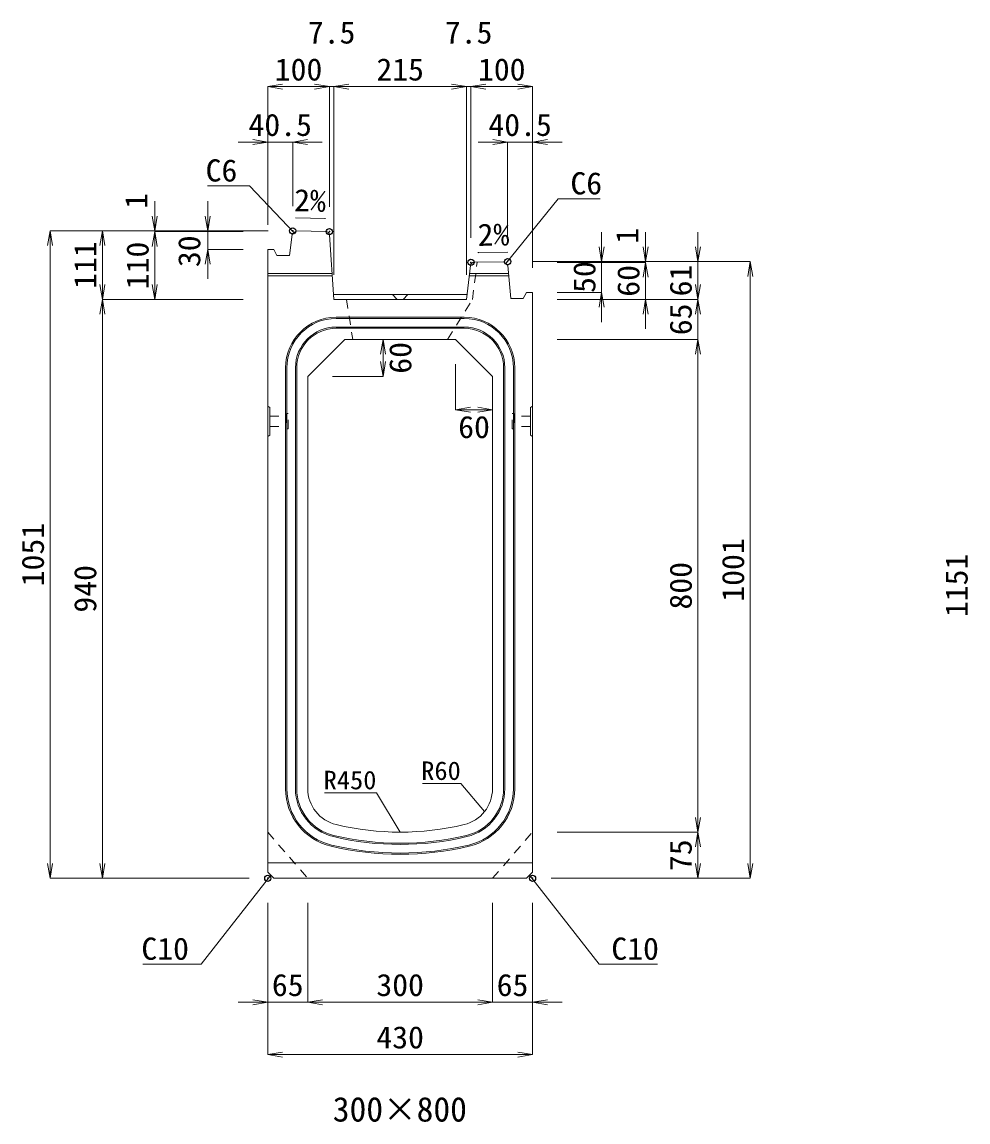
# Model space of a CAD drawing. Units: millimetres at full size, sheet at 1:20. Extents: x -1267 to 18002, y -8037 to 7143.
# Drawn here: x 686 to 2222, y -6305 to -4519 of the extents above; entities that cross this region are included whole.
import ezdxf
from ezdxf.enums import TextEntityAlignment as Align

# ---------------------------------------------------------------- set-up
doc = ezdxf.new("R2010")
doc.units = ezdxf.units.MM
doc.header["$LTSCALE"] = 20
doc.header["$PDMODE"] = 32
doc.header["$PDSIZE"] = 10
doc.linetypes.add('USER1', pattern=[1.35, 0.75, -0.6])
for name, color, linetype, lineweight in [('インサート', 3, 'USER1', 9), ('寸法線', 7, 'Continuous', 13), ('引出線', 4, 'Continuous', 13), ('排水孔', 30, 'USER1', 9), ('本体', 2, 'Continuous', 13), ('目地', 132, 'Continuous', 5)]:
    doc.layers.add(name, color=color, linetype=linetype, lineweight=lineweight)
doc.layers.add('作業エリア', color=11, linetype='Continuous')
doc.layers.add('文字', color=7, linetype='Continuous')
doc.styles.add('ＭＳ 明朝', font='')
doc.styles.get('ＭＳ 明朝').set_extended_font_data('MS Mincho')

# ---------------------------------------------------------------- blocks, each defined once
blk = doc.blocks.new('open_arrow')
at = {"color": 0, "linetype": 'Continuous', "lineweight": -2}
blk.add_lwpolyline([(7.5, 1.25), (0, 0), (7.5, -1.25)], dxfattribs=at)

msp = doc.modelspace()

# ---------------------------------------------------------------- linework, layer by layer
at = {"layer": 'インサート'}
for p, q in [((1088.18, -5158.81), (1115.18, -5158.81)), ((1088.18, -5158.81), (1088.18, -5175.81)), ((1118.18, -5154.81), (1115.18, -5154.81)), ((1115.18, -5154.81), (1115.18, -5179.81)), ((1118.18, -5179.81), (1118.18, -5154.81)), ((1481.78, -5154.81), (1484.78, -5154.81)), ((1481.78, -5179.81), (1481.78, -5154.81)), ((1484.78, -5154.81), (1484.78, -5179.81)), ((1511.78, -5158.81), (1484.78, -5158.81)), ((1511.78, -5158.81), (1511.78, -5175.81)), ((1088.18, -5175.81), (1115.18, -5175.81)), ((1511.78, -5175.81), (1484.78, -5175.81)), ((1115.18, -5179.81), (1118.18, -5179.81)), ((1484.78, -5179.81), (1481.78, -5179.81))]:
    msp.add_line(p, q, dxfattribs=at)
at = {"layer": '作業エリア'}
for p in [(1125.48, -4858.12), (1184.98, -4859.31), (1414.98, -4909.31), (1474.48, -4908.12), (1084.98, -5909.31), (1514.98, -5909.31)]:
    msp.add_point(p, dxfattribs=at)
at = {"layer": '寸法線'}
for p, q in [((1084.98, -4624), (1184.98, -4624)), ((1084.98, -4848.12), (1084.98, -4624)), ((1136.98, -4624), (1240.48, -4624)), ((1184.98, -4819.31), (1184.98, -4624)), ((1184.98, -4819.31), (1184.98, -4624)), ((1192.48, -4929.31), (1192.48, -4624)), ((1192.48, -4624), (1407.48, -4624)), ((1192.48, -4929.31), (1192.48, -4624)), ((1359.48, -4624), (1462.98, -4624)), ((1407.48, -4929.31), (1407.48, -4624)), ((1407.48, -4929.31), (1407.48, -4624)), ((1414.98, -4869.31), (1414.98, -4624)), ((1414.98, -4624), (1514.98, -4624)), ((1414.98, -4869.31), (1414.98, -4624)), ((1514.98, -4918.12), (1514.98, -4624)), ((1036.98, -4714), (1173.48, -4714)), ((1084.98, -4848.12), (1084.98, -4714)), ((1125.48, -4818.12), (1125.48, -4714)), ((1426.48, -4714), (1562.98, -4714)), ((1474.48, -4868.12), (1474.48, -4714)), ((1514.98, -4918.12), (1514.98, -4714)), ((901.48, -4907.31), (901.48, -4810.12)), ((987.45, -4936.12), (987.45, -4810.12)), ((731.48, -5909.31), (731.48, -4858.12)), ((1085.48, -4858.12), (731.48, -4858.12)), ((816.48, -4969.31), (816.48, -4858.12)), ((1085.48, -4858.12), (816.48, -4858.12)), ((1085.48, -4858.12), (901.48, -4858.12)), ((901.48, -4969.31), (901.48, -4859.31)), ((1044.98, -4859.31), (901.48, -4859.31)), ((1044.98, -4859.31), (901.48, -4859.31)), ((1085.48, -4858.12), (987.45, -4858.12)), ((1627.07, -5006.12), (1627.07, -4860.12)), ((1698.49, -4957.31), (1698.49, -4860.12)), ((1783.49, -5017.31), (1783.49, -4860.12)), ((1044.98, -4888.12), (987.45, -4888.12)), ((1514.48, -4908.12), (1783.49, -4908.12)), ((1514.48, -4908.12), (1698.49, -4908.12)), ((1514.48, -4908.12), (1868.49, -4908.12)), ((1514.48, -4908.12), (1627.07, -4908.12)), ((1554.98, -4909.31), (1698.49, -4909.31)), ((1554.98, -4909.31), (1698.49, -4909.31)), ((1698.49, -5017.31), (1698.49, -4909.31)), ((1868.49, -5909.31), (1868.49, -4908.12)), ((1783.49, -5082.31), (1783.49, -4921.31)), ((1554.98, -4958.12), (1627.07, -4958.12)), ((816.48, -5909.31), (816.48, -4969.31)), ((1044.98, -4969.31), (816.48, -4969.31)), ((1044.98, -4969.31), (816.48, -4969.31)), ((1044.98, -4969.31), (901.48, -4969.31)), ((1554.98, -4969.31), (1783.49, -4969.31)), ((1554.98, -4969.31), (1783.49, -4969.31)), ((1554.98, -4969.31), (1698.49, -4969.31)), ((1272.15, -5094.31), (1272.15, -5034.31)), ((1554.98, -5034.31), (1783.49, -5034.31)), ((1554.98, -5034.31), (1783.49, -5034.31)), ((1783.49, -5834.31), (1783.49, -5034.31)), ((1389.98, -5074.31), (1389.98, -5148.54)), ((1189.98, -5094.31), (1272.15, -5094.31)), ((1389.98, -5148.54), (1449.98, -5148.54)), ((1554.98, -5834.31), (1783.49, -5834.31)), ((1554.98, -5834.31), (1783.49, -5834.31)), ((1783.49, -5909.31), (1783.49, -5834.31)), ((1054.98, -5909.31), (731.48, -5909.31)), ((1054.98, -5909.31), (816.48, -5909.31)), ((1544.98, -5909.31), (1783.49, -5909.31)), ((1544.98, -5909.31), (1868.49, -5909.31)), ((1084.98, -5949.31), (1084.98, -6110.47)), ((1084.98, -5949.31), (1084.98, -6195.47)), ((1149.98, -5949.31), (1149.98, -6110.47)), ((1149.98, -5949.31), (1149.98, -6110.47)), ((1449.98, -5949.31), (1449.98, -6110.47)), ((1449.98, -5949.31), (1449.98, -6110.47)), ((1514.98, -5949.31), (1514.98, -6110.47)), ((1514.98, -5949.31), (1514.98, -6195.47)), ((1036.98, -6110.47), (1197.98, -6110.47)), ((1149.98, -6110.47), (1449.98, -6110.47)), ((1401.98, -6110.47), (1562.98, -6110.47)), ((1084.98, -6195.47), (1514.98, -6195.47))]:
    msp.add_line(p, q, dxfattribs=at)
at = {"layer": '引出線'}
for points in [[(1128.11, -4861.16), (1055.57, -4785.19), (987.23, -4785.19)], [(1471.73, -4911.17), (1556.5, -4806.06), (1624.84, -4806.06)], [(1178.78, -4838.03), (1130.04, -4837.06), (1178.78, -4838.03)], [(1426.38, -4893.47), (1475.08, -4892.5), (1426.34, -4893.47)], [(1437.05, -5800.99), (1398.46, -5755.59), (1336.23, -5755.59)], [(1299.98, -5834.31), (1261.47, -5770.76), (1177.3, -5770.76)], [(1089.98, -5904.31), (977, -6048.74), (882.33, -6048.74)], [(1509.98, -5904.31), (1622.96, -6048.74), (1717.64, -6048.74)]]:
    msp.add_lwpolyline(points, dxfattribs=at)
at = {"layer": '排水孔'}
for p, q in [((1417.48, -4969.31), (1425.01, -4909.11)), ((1287.48, -4961.31), (1294.98, -4969.31)), ((1304.98, -4969.31), (1312.48, -4961.31)), ((1212.98, -4969.31), (1222.98, -5034.31)), ((1376.98, -5034.31), (1417.48, -4969.31))]:
    msp.add_line(p, q, dxfattribs=at)
at = {"layer": '本体'}
for p, q in [((1120.48, -4898.12), (1124.74, -4864.07)), ((1124.74, -4864.07), (1131.48, -4858.24)), ((1131.48, -4858.24), (1179.49, -4859.2)), ((1185.36, -4864.79), (1192.48, -4969.31)), ((1084.98, -4888.12), (1084.98, -5899.31)), ((1084.98, -4888.12), (1094.98, -4888.12)), ((1094.98, -4888.12), (1099.98, -4898.12)), ((1120.48, -4898.12), (1099.98, -4898.12)), ((1468.48, -4908.24), (1420.17, -4909.21)), ((1468.48, -4908.24), (1474.98, -4914.1)), ((1407.48, -4969.31), (1414.34, -4914.46)), ((1474.98, -4914.1), (1479.48, -4968.12)), ((1499.98, -4968.12), (1504.98, -4958.12)), ((1504.98, -4958.12), (1514.98, -4958.12)), ((1514.98, -5899.31), (1514.98, -4958.12)), ((1192.48, -4969.31), (1407.48, -4969.31)), ((1479.48, -4968.12), (1499.98, -4968.12)), ((1149.98, -5094.31), (1209.98, -5034.31)), ((1209.98, -5034.31), (1389.98, -5034.31)), ((1389.98, -5034.31), (1449.98, -5094.31)), ((1149.98, -5094.31), (1149.98, -5763.78)), ((1449.98, -5763.78), (1449.98, -5094.31)), ((1084.98, -5899.31), (1094.98, -5909.31)), ((1094.98, -5909.31), (1504.98, -5909.31)), ((1504.98, -5909.31), (1514.98, -5899.31))]:
    msp.add_line(p, q, dxfattribs=at)
at = {"layer": '本体', "lineweight": 9}
for p, q in [((1191.94, -4961.31), (1408.48, -4961.31)), ((1084.98, -5142.81), (1088.18, -5144.81)), ((1514.98, -5142.81), (1511.78, -5144.81)), ((1088.18, -5144.81), (1088.18, -5189.81)), ((1511.78, -5144.81), (1511.78, -5189.81)), ((1088.18, -5189.81), (1084.98, -5191.81)), ((1511.78, -5189.81), (1514.98, -5191.81)), ((1084.98, -5884.31), (1514.98, -5884.31))]:
    msp.add_line(p, q, dxfattribs=at)
at = {"layer": '本体', "linetype": 'USER1', "lineweight": 9}
for p, q in [((1084.98, -5834.31), (1149.98, -5909.31)), ((1449.98, -5909.31), (1514.98, -5834.31))]:
    msp.add_line(p, q, dxfattribs=at)
at = {"layer": '本体'}
for centre, radius, start, end in [((1179.37, -4865.2), 6, 3.90049, 88.85424), ((1420.29, -4915.2), 6, 91.14576, 172.87498), ((1209.98, -5763.78), 60, 180, 256.65764), ((1389.98, -5763.78), 60, 283.34236, 0), ((1299.98, -5384.31), 450, 256.65764, 283.34236)]:
    msp.add_arc(centre, radius, start, end, dxfattribs=at)
at = {"layer": '目地'}
for p, q in [((1084.98, -4927.31), (1189.62, -4927.31)), ((1476.08, -4927.31), (1412.73, -4927.31)), ((1084.98, -4931.31), (1189.89, -4931.31)), ((1476.41, -4931.31), (1412.23, -4931.31)), ((1403.98, -4998.31), (1195.98, -4998.31)), ((1403.98, -5000.31), (1195.98, -5000.31)), ((1403.98, -5014.31), (1195.98, -5014.31)), ((1403.98, -5016.31), (1195.98, -5016.31)), ((1113.98, -5080.31), (1113.98, -5763.78)), ((1115.98, -5080.31), (1115.98, -5763.78)), ((1129.98, -5080.31), (1129.98, -5763.78)), ((1131.98, -5080.31), (1131.98, -5763.78)), ((1467.98, -5763.78), (1467.98, -5080.31)), ((1469.98, -5763.78), (1469.98, -5080.31)), ((1483.98, -5763.78), (1483.98, -5080.31)), ((1485.98, -5763.78), (1485.98, -5080.31))]:
    msp.add_line(p, q, dxfattribs=at)
for centre, radius, start, end in [((1195.98, -5080.31), 82, 90, 180), ((1195.98, -5080.31), 80, 90, 180), ((1403.98, -5080.31), 82, 0, 90), ((1403.98, -5080.31), 80, 0, 90), ((1195.98, -5080.31), 66, 90, 180), ((1195.98, -5080.31), 64, 90, 180), ((1403.98, -5080.31), 66, 0, 90), ((1403.98, -5080.31), 64, 0, 90), ((1209.98, -5763.78), 96, 180, 256.65764), ((1209.98, -5763.78), 94, 180, 256.65764), ((1209.98, -5763.78), 80, 180, 256.65764), ((1209.98, -5763.78), 78, 180, 256.65764), ((1389.98, -5763.78), 78, 283.34236, 360), ((1389.98, -5763.78), 80, 283.34236, 360), ((1389.98, -5763.78), 94, 283.34236, 0), ((1389.98, -5763.78), 96, 283.34236, 0), ((1299.98, -5384.31), 468, 256.65764, 283.34236), ((1299.98, -5384.31), 486, 256.65764, 283.34236), ((1299.98, -5384.31), 484, 256.65764, 283.34236), ((1299.98, -5384.31), 470, 256.65764, 283.34236)]:
    msp.add_arc(centre, radius, start, end, dxfattribs=at)

# ---------------------------------------------------------------- block references
at = {"layer": '寸法線', "xscale": 3.2, "yscale": 3.2}
for p in [(1084.98, -4624), (1192.48, -4624), (1192.48, -4624), (1414.98, -4624), (1414.98, -4624), (1125.48, -4714), (1514.98, -4714), (1389.98, -5148.54), (1149.98, -6110.47), (1149.98, -6110.47), (1514.98, -6110.47), (1084.98, -6195.47)]:
    msp.add_blockref('open_arrow', p, dxfattribs=at)
for p, rotation in [((1184.98, -4624), 180), ((1184.98, -4624), 180), ((1407.48, -4624), 180), ((1407.48, -4624), 180), ((1514.98, -4624), 180), ((1084.98, -4714), 180), ((1474.48, -4714), 180), ((901.48, -4858.12), 90), ((987.45, -4858.12), 90), ((731.48, -4858.12), 270), ((816.48, -4858.12), 270), ((901.48, -4859.31), 270), ((901.48, -4859.31), 270), ((987.45, -4888.12), 270), ((1627.07, -4908.12), 90), ((1698.49, -4908.12), 90), ((1783.49, -4908.12), 90), ((1698.49, -4909.31), 270), ((1698.49, -4909.31), 270), ((1868.49, -4908.12), 270), ((816.48, -4969.31), 90), ((901.48, -4969.31), 90), ((1783.49, -4969.31), 90), ((1627.07, -4958.12), 270), ((816.48, -4969.31), 270), ((1698.49, -4969.31), 270), ((1783.49, -4969.31), 270), ((1272.15, -5034.31), 270), ((1783.49, -5034.31), 270), ((1783.49, -5034.31), 270), ((1272.15, -5094.31), 90), ((1449.98, -5148.54), 180), ((1783.49, -5834.31), 90), ((1783.49, -5834.31), 270), ((731.48, -5909.31), 90), ((816.48, -5909.31), 90), ((1783.49, -5909.31), 90), ((1868.49, -5909.31), 90), ((1084.98, -6110.47), 180), ((1449.98, -6110.47), 180), ((1449.98, -6110.47), 180), ((1514.98, -6195.47), 180)]:
    msp.add_blockref('open_arrow', p, dxfattribs=dict(at, rotation=rotation))
at = {"layer": '引出線'}
for p, xscale, yscale, rotation in [((1178.78, -4838.03), 0.16, 0.16, 178.9), ((1128.11, -4861.16), 0.16, 0.16, 133.7), ((1426.38, -4893.47), 0.16, 0.16, 1.1), ((1471.73, -4911.17), 0.16, 0.16, 51.1), ((1437.05, -5800.99), 0.133, 0.133, 130.4), ((1299.98, -5834.31), 0.133, 0.133, 121.2), ((1089.98, -5904.31), 0.16, 0.16, 232), ((1509.98, -5904.31), 0.16, 0.16, 308)]:
    msp.add_blockref('open_arrow', p, dxfattribs=dict(at, xscale=xscale, yscale=yscale, rotation=rotation))

# ---------------------------------------------------------------- texts
at = {"layer": '寸法線', "style": 'ＭＳ 明朝', "width": 1.05}
for s, p in [('7.5', (1188.73, -4536)), ('7.5', (1411.23, -4536)), ('100', (1134.98, -4596)), ('215', (1299.98, -4596)), ('100', (1464.98, -4596)), ('40.5', (1105.23, -4686)), ('40.5', (1494.73, -4686)), ('60', (1419.98, -5176.54)), ('65', (1117.48, -6082.47)), ('300', (1299.98, -6082.47)), ('65', (1482.48, -6082.47)), ('430', (1299.98, -6167.47))]:
    msp.add_text(s, height=36.03, dxfattribs=at).set_placement(p, align=Align.MIDDLE_CENTER)
for s, p in [('1', (871.48, -4809.49)), ('1', (1668.49, -4866.12)), ('30', (957.45, -4891.21)), ('111', (788.48, -4913.71)), ('110', (873.48, -4914.31)), ('50', (1599.07, -4933.12)), ('60', (1670.49, -4939.31)), ('61', (1755.49, -4938.71)), ('65', (1755.49, -5001.81)), ('60', (1300.15, -5064.31)), ('1051', (703.48, -5383.71)), ('1001', (1840.49, -5408.71)), ('1151', (2203.48, -5433.71)), ('940', (788.48, -5439.31)), ('800', (1755.49, -5434.31)), ('75', (1755.49, -5871.81))]:
    msp.add_text(s, height=36.03, rotation=90, dxfattribs=at).set_placement(p, align=Align.MIDDLE_CENTER)
at = {"layer": '引出線', "style": 'ＭＳ 明朝', "width": 1.05}
for s, height, p in [('C6', 36.03, (1035.57, -4741.99)), ('R60', 30.02, (1398.46, -5719.59)), ('R450', 30.02, (1261.47, -5734.76)), ('C10', 36.03, (957, -6005.54))]:
    msp.add_text(s, height=height, dxfattribs=at).set_placement(p, align=Align.TOP_RIGHT)
for s, p in [('C6', (1576.5, -4762.86)), ('C10', (1642.96, -6005.54))]:
    msp.add_text(s, height=36.03, dxfattribs=at).set_placement(p, align=Align.TOP_LEFT)
msp.add_text('2%', height=36.03, rotation=358.854, dxfattribs=at).set_placement((1179.72, -4791.14), align=Align.TOP_RIGHT)
msp.add_text('2%', height=36.03, rotation=1.146, dxfattribs=at).set_placement((1425.4, -4846.58), align=Align.TOP_LEFT)
at = {"layer": '文字', "style": 'ＭＳ 明朝'}
msp.add_text('300×800', height=40.03, dxfattribs=at).set_placement((1299.5, -6284.28), align=Align.MIDDLE_CENTER)

doc.saveas('drawing.dxf')
